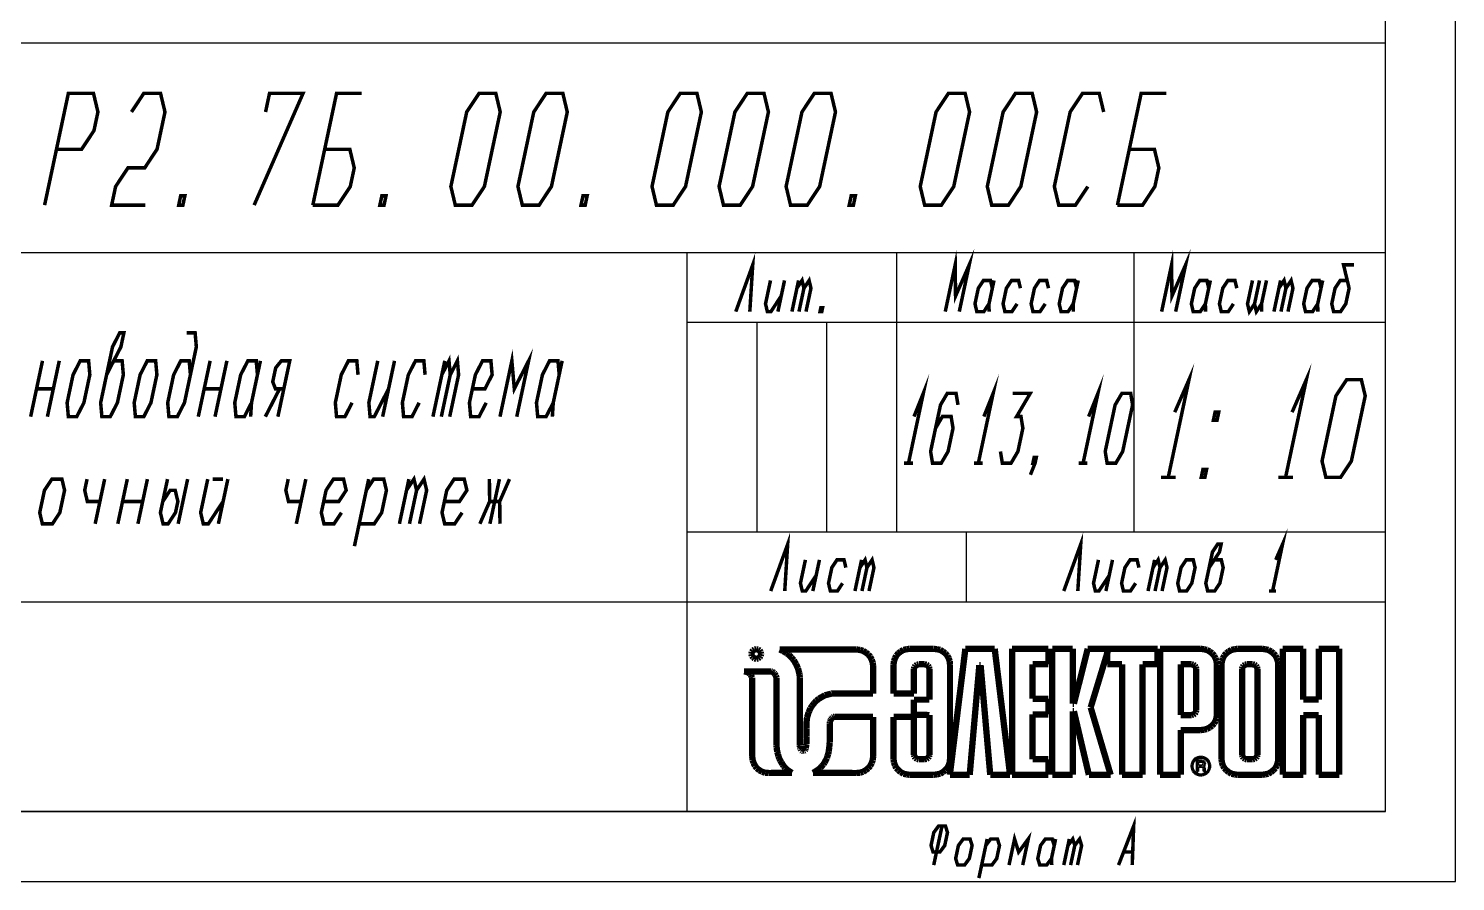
# Model space of a CAD drawing. Header units: millimetres. Extents: x 0 to 1189, y 0 to 841.
# Drawn here: x 1086.9 to 1189, y 0 to 61.1 of the extents above; entities that cross this region are included whole.
import ezdxf

# ---------------------------------------------------------------- set-up
doc = ezdxf.new("R2010")
doc.units = ezdxf.units.MM
doc.header["$LTSCALE"] = 65.395
doc.layers.get('0').update_dxf_attribs({"linetype": 'CONTINUOUS'})

# ---------------------------------------------------------------- blocks, each defined once
blk = doc.blocks.new('ELEKTRON_BL0', base_point=(1159.39, 12.11))
at = {"color": 2, "linetype": 'CONTINUOUS'}
for points, const_width in [([(1138.6, 16.28), (1138.63, 16.41)], 0.452), ([(1138.63, 16.15), (1138.6, 16.28)], 0.452), ([(1138.63, 16.41), (1138.72, 16.53)], 0.452), ([(1138.72, 16.04), (1138.63, 16.15)], 0.452), ([(1138.72, 16.53), (1138.83, 16.6)], 0.452), ([(1138.83, 16.6), (1138.95, 16.62)], 0.452), ([(1138.95, 16.62), (1139.08, 16.6)], 0.452), ([(1139.08, 16.6), (1139.19, 16.53)], 0.452), ([(1139.19, 16.53), (1139.27, 16.41)], 0.452), ([(1139.27, 16.15), (1139.19, 16.04)], 0.452), ([(1139.27, 16.41), (1139.3, 16.28)], 0.452), ([(1139.3, 16.28), (1139.27, 16.15)], 0.452), ([(1146.14, 16.6), (1140.62, 16.6)], 0.452), ([(1140.62, 16.6), (1140.7, 16.57)], 0.452), ([(1140.7, 16.57), (1140.79, 16.53)], 0.452), ([(1140.79, 16.53), (1140.87, 16.48)], 0.452), ([(1140.87, 16.48), (1140.95, 16.44)], 0.452), ([(1140.95, 16.44), (1141.04, 16.39)], 0.452), ([(1141.04, 16.39), (1141.12, 16.33)], 0.452), ([(1141.12, 16.33), (1141.2, 16.28)], 0.452), ([(1141.2, 16.28), (1141.29, 16.21)], 0.452), ([(1141.29, 16.21), (1141.38, 16.12)], 0.452), ([(1141.38, 16.12), (1141.47, 16.03)], 0.452), ([(1146.38, 16.57), (1146.14, 16.6)], 0.452), ([(1146.6, 16.5), (1146.38, 16.57)], 0.452), ([(1146.79, 16.39), (1146.6, 16.5)], 0.452), ([(1146.97, 16.25), (1146.79, 16.39)], 0.452), ([(1147.11, 16.08), (1146.97, 16.25)], 0.452), ([(1148.97, 16.16), (1148.88, 15.97)], 0.452), ([(1149.13, 16.33), (1148.97, 16.16)], 0.452), ([(1149.29, 16.46), (1149.13, 16.33)], 0.452), ([(1149.49, 16.57), (1149.29, 16.46)], 0.452), ([(1149.71, 16.62), (1149.49, 16.57)], 0.452), ([(1149.93, 16.65), (1149.71, 16.62)], 0.452), ([(1151.66, 16.65), (1149.93, 16.65)], 0.452), ([(1151.89, 16.62), (1151.66, 16.65)], 0.452), ([(1152.12, 16.57), (1151.89, 16.62)], 0.452), ([(1152.31, 16.46), (1152.12, 16.57)], 0.452), ([(1152.48, 16.33), (1152.31, 16.46)], 0.452), ([(1152.63, 16.16), (1152.48, 16.33)], 0.452), ([(1152.73, 15.97), (1152.63, 16.16)], 0.452), ([(1153.92, 16.65), (1152.81, 7.63)], 0.452), ([(1156.02, 16.65), (1153.92, 16.65)], 0.452), ([(1157.12, 7.63), (1156.02, 16.65)], 0.452), ([(1159.87, 16.65), (1157.26, 16.65)], 0.452), ([(1157.26, 16.65), (1157.26, 7.63)], 0.452), ([(1159.87, 15.54), (1159.87, 16.65)], 0.452), ([(1161.61, 16.65), (1160.14, 16.65)], 0.452), ([(1160.14, 16.65), (1160.14, 7.63)], 0.452), ([(1161.61, 12.72), (1161.61, 16.65)], 0.452), ([(1162.68, 16.65), (1161.69, 12.72)], 0.452), ([(1164.17, 16.65), (1162.68, 16.65)], 0.452), ([(1162.89, 12.45), (1164.17, 16.65)], 0.452), ([(1167.68, 16.65), (1164.08, 16.65)], 0.452), ([(1164.08, 16.65), (1164.08, 15.54)], 0.452), ([(1167.68, 15.54), (1167.68, 16.65)], 0.452), ([(1170.76, 16.65), (1167.86, 16.65)], 0.452), ([(1167.86, 16.65), (1167.86, 7.63)], 0.452), ([(1170.99, 16.62), (1170.76, 16.65)], 0.452), ([(1171.21, 16.57), (1170.99, 16.62)], 0.452), ([(1171.41, 16.46), (1171.21, 16.57)], 0.452), ([(1171.58, 16.33), (1171.41, 16.46)], 0.452), ([(1171.73, 16.16), (1171.58, 16.33)], 0.452), ([(1171.83, 15.97), (1171.73, 16.16)], 0.452), ([(1172.45, 16.16), (1172.35, 15.97)], 0.452), ([(1172.6, 16.33), (1172.45, 16.16)], 0.452), ([(1172.77, 16.46), (1172.6, 16.33)], 0.452), ([(1172.97, 16.57), (1172.77, 16.46)], 0.452), ([(1173.19, 16.62), (1172.97, 16.57)], 0.452), ([(1173.41, 16.65), (1173.19, 16.62)], 0.452), ([(1175.15, 16.65), (1173.41, 16.65)], 0.452), ([(1175.38, 16.62), (1175.15, 16.65)], 0.452), ([(1175.61, 16.57), (1175.38, 16.62)], 0.452), ([(1175.8, 16.46), (1175.61, 16.57)], 0.452), ([(1175.97, 16.33), (1175.8, 16.46)], 0.452), ([(1176.12, 16.16), (1175.97, 16.33)], 0.452), ([(1176.22, 15.97), (1176.12, 16.16)], 0.452), ([(1178.11, 16.65), (1176.64, 16.65)], 0.452), ([(1176.64, 16.65), (1176.64, 7.63)], 0.452), ([(1178.11, 13.02), (1178.11, 16.65)], 0.452), ([(1180.69, 16.65), (1179.22, 16.65)], 0.452), ([(1179.22, 16.65), (1179.22, 13.02)], 0.452), ([(1180.69, 7.63), (1180.69, 16.65)], 0.452), ([(1138.83, 15.96), (1138.72, 16.04)], 0.452), ([(1138.95, 15.93), (1138.83, 15.96)], 0.452), ([(1139.08, 15.96), (1138.95, 15.93)], 0.452), ([(1139.19, 16.04), (1139.08, 15.96)], 0.452), ([(1141.47, 16.03), (1141.55, 15.93)], 0.452), ([(1141.55, 15.93), (1141.64, 15.83)], 0.452), ([(1141.64, 15.83), (1141.72, 15.69)], 0.452), ([(1141.72, 15.69), (1141.8, 15.55)], 0.452), ([(1141.8, 15.55), (1141.87, 15.4)], 0.452), ([(1141.87, 15.4), (1141.94, 15.25)], 0.452), ([(1141.94, 15.25), (1141.98, 15.09)], 0.452), ([(1147.22, 15.87), (1147.11, 16.08)], 0.452), ([(1147.29, 15.65), (1147.22, 15.87)], 0.452), ([(1147.32, 15.41), (1147.29, 15.65)], 0.452), ([(1147.31, 13.44), (1147.32, 15.41)], 0.452), ([(1148.81, 15.76), (1148.78, 15.54)], 0.452), ([(1148.78, 15.54), (1148.78, 13.44)], 0.452), ([(1148.88, 15.97), (1148.81, 15.76)], 0.452), ([(1150.24, 15.22), (1150.27, 15.34)], 0.452), ([(1150.24, 13.44), (1150.24, 15.22)], 0.452), ([(1150.27, 15.34), (1150.34, 15.44)], 0.452), ([(1150.34, 15.44), (1150.45, 15.51)], 0.452), ([(1150.45, 15.51), (1150.59, 15.54)], 0.452), ([(1150.59, 15.54), (1151, 15.54)], 0.452), ([(1151, 15.54), (1151.14, 15.51)], 0.452), ([(1151.14, 15.51), (1151.25, 15.44)], 0.452), ([(1151.25, 15.44), (1151.32, 15.34)], 0.452), ([(1151.32, 15.34), (1151.35, 15.22)], 0.452), ([(1151.35, 15.22), (1151.35, 13.01)], 0.452), ([(1152.8, 15.76), (1152.73, 15.97)], 0.452), ([(1152.82, 15.54), (1152.8, 15.76)], 0.452), ([(1152.82, 8.74), (1152.82, 15.54)], 0.452), ([(1154.23, 7.63), (1154.92, 15.48)], 0.452), ([(1154.92, 15.48), (1155.01, 15.48)], 0.452), ([(1155.01, 15.48), (1155.7, 7.63)], 0.452), ([(1158.73, 13.07), (1158.73, 15.54)], 0.452), ([(1158.73, 15.54), (1159.87, 15.54)], 0.452), ([(1164.08, 15.54), (1165.14, 15.54)], 0.452), ([(1165.14, 15.54), (1165.14, 7.63)], 0.452), ([(1166.61, 7.63), (1166.61, 15.54)], 0.452), ([(1166.61, 15.54), (1167.68, 15.54)], 0.452), ([(1169.34, 15.54), (1170.12, 15.54)], 0.452), ([(1169.34, 11.91), (1169.34, 15.54)], 0.452), ([(1170.12, 15.54), (1170.24, 15.51)], 0.452), ([(1170.24, 15.51), (1170.35, 15.44)], 0.452), ([(1170.35, 15.44), (1170.42, 15.34)], 0.452), ([(1170.42, 15.34), (1170.45, 15.22)], 0.452), ([(1170.45, 15.22), (1170.45, 12.25)], 0.452), ([(1171.9, 15.76), (1171.83, 15.97)], 0.452), ([(1171.92, 15.54), (1171.9, 15.76)], 0.452), ([(1171.92, 11.91), (1171.92, 15.54)], 0.452), ([(1172.28, 15.76), (1172.26, 15.54)], 0.452), ([(1172.26, 15.54), (1172.26, 8.74)], 0.452), ([(1172.35, 15.97), (1172.28, 15.76)], 0.452), ([(1173.73, 15.22), (1173.76, 15.34)], 0.452), ([(1173.73, 9.06), (1173.73, 15.22)], 0.452), ([(1173.76, 15.34), (1173.83, 15.44)], 0.452), ([(1173.83, 15.44), (1173.94, 15.51)], 0.452), ([(1173.94, 15.51), (1174.06, 15.54)], 0.452), ([(1174.06, 15.54), (1174.49, 15.54)], 0.452), ([(1174.49, 15.54), (1174.62, 15.51)], 0.452), ([(1174.62, 15.51), (1174.73, 15.44)], 0.452), ([(1174.73, 15.44), (1174.8, 15.34)], 0.452), ([(1174.8, 15.34), (1174.83, 15.22)], 0.452), ([(1174.83, 15.22), (1174.83, 9.06)], 0.452), ([(1176.29, 15.76), (1176.22, 15.97)], 0.452), ([(1176.32, 15.54), (1176.29, 15.76)], 0.452), ([(1176.32, 8.74), (1176.32, 15.54)], 0.452), ([(1140.02, 15.03), (1138.08, 15.03)], 0.452), ([(1138.08, 15.03), (1138.2, 15.01)], 0.452), ([(1138.2, 15.01), (1138.31, 14.98)], 0.452), ([(1138.31, 14.98), (1138.4, 14.94)], 0.452), ([(1138.4, 14.94), (1138.47, 14.89)], 0.452), ([(1138.47, 14.89), (1138.52, 14.82)], 0.452), ([(1138.52, 14.82), (1138.58, 14.75)], 0.452), ([(1138.58, 14.75), (1138.62, 14.66)], 0.452), ([(1138.62, 14.66), (1138.66, 14.58)], 0.452), ([(1138.66, 14.58), (1138.66, 8.94)], 0.452), ([(1140.09, 15.01), (1140.02, 15.03)], 0.452), ([(1140.16, 14.97), (1140.09, 15.01)], 0.452), ([(1140.22, 14.93), (1140.16, 14.97)], 0.452), ([(1140.27, 14.87), (1140.22, 14.93)], 0.452), ([(1140.31, 14.8), (1140.27, 14.87)], 0.452), ([(1140.36, 14.72), (1140.31, 14.8)], 0.452), ([(1140.38, 14.65), (1140.36, 14.72)], 0.452), ([(1140.4, 14.58), (1140.38, 14.65)], 0.452), ([(1140.4, 9.92), (1140.4, 14.58)], 0.452), ([(1141.98, 15.09), (1142.02, 14.94)], 0.452), ([(1142.02, 14.94), (1142.05, 14.79)], 0.452), ([(1142.05, 14.79), (1142.07, 14.62)], 0.452), ([(1142.07, 14.62), (1142.07, 9.9)], 0.452), ([(1143.25, 12.93), (1143.44, 13.08)], 0.452), ([(1143.44, 13.08), (1143.64, 13.2)], 0.452), ([(1143.64, 13.2), (1143.86, 13.32)], 0.452), ([(1143.86, 13.32), (1144.08, 13.38)], 0.452), ([(1144.08, 13.38), (1144.32, 13.44)], 0.452), ([(1144.32, 13.44), (1144.57, 13.45)], 0.452), ([(1144.57, 13.45), (1147.31, 13.44)], 0.452), ([(1148.78, 13.44), (1150.24, 13.44)], 0.452), ([(1159.87, 13.07), (1158.73, 13.07)], 0.452), ([(1159.87, 11.95), (1159.87, 13.07)], 0.452), ([(1142.64, 11.91), (1142.69, 12.08)], 0.452), ([(1142.69, 12.08), (1142.76, 12.23)], 0.452), ([(1142.76, 12.23), (1142.83, 12.4)], 0.452), ([(1142.83, 12.4), (1142.93, 12.55)], 0.452), ([(1142.93, 12.55), (1143.08, 12.75)], 0.452), ([(1143.08, 12.75), (1143.25, 12.93)], 0.452), ([(1151.35, 13.01), (1150.24, 13.01)], 0.452), ([(1150.24, 13.01), (1150.24, 11.93)], 0.452), ([(1161.69, 12.72), (1161.61, 12.72)], 0.452), ([(1161.61, 7.63), (1161.61, 12.18)], 0.452), ([(1161.61, 12.18), (1161.69, 12.18)], 0.452), ([(1161.69, 12.18), (1162.76, 7.63)], 0.452), ([(1164.32, 7.63), (1162.89, 12.45)], 0.452), ([(1170.42, 12.12), (1170.35, 12.01)], 0.452), ([(1170.45, 12.25), (1170.42, 12.12)], 0.452), ([(1179.22, 13.02), (1178.11, 13.02)], 0.452), ([(1142.54, 11.22), (1142.55, 11.4)], 0.452), ([(1142.54, 11.08), (1142.54, 11.22)], 0.452), ([(1142.55, 10.94), (1142.54, 11.08)], 0.452), ([(1142.55, 11.4), (1142.57, 11.58)], 0.452), ([(1142.57, 11.58), (1142.59, 11.74)], 0.452), ([(1142.59, 11.74), (1142.64, 11.91)], 0.452), ([(1144.21, 11.27), (1144.22, 11.36)], 0.452), ([(1144.21, 11.12), (1144.21, 11.27)], 0.452), ([(1144.21, 10.97), (1144.21, 11.12)], 0.452), ([(1144.22, 11.36), (1144.23, 11.44)], 0.452), ([(1144.23, 11.44), (1144.26, 11.52)], 0.452), ([(1144.26, 11.52), (1144.3, 11.61)], 0.452), ([(1144.3, 11.61), (1144.35, 11.68)], 0.452), ([(1144.35, 11.68), (1144.4, 11.73)], 0.452), ([(1144.4, 11.73), (1144.48, 11.77)], 0.452), ([(1144.48, 11.77), (1144.57, 11.79)], 0.452), ([(1144.57, 11.79), (1147.31, 11.77)], 0.452), ([(1147.31, 11.77), (1147.32, 8.94)], 0.452), ([(1150.24, 11.77), (1148.78, 11.77)], 0.452), ([(1148.78, 11.77), (1148.78, 8.74)], 0.452), ([(1150.24, 11.93), (1151.35, 11.91)], 0.452), ([(1150.24, 9.06), (1150.24, 11.77)], 0.452), ([(1151.35, 11.91), (1151.35, 9.06)], 0.452), ([(1158.73, 8.74), (1158.73, 11.95)], 0.452), ([(1158.73, 11.95), (1159.87, 11.95)], 0.452), ([(1170.12, 11.91), (1169.34, 11.91)], 0.452), ([(1170.24, 11.94), (1170.12, 11.91)], 0.452), ([(1170.35, 12.01), (1170.24, 11.94)], 0.452), ([(1171.21, 10.91), (1171.41, 11.02)], 0.452), ([(1171.41, 11.02), (1171.58, 11.15)], 0.452), ([(1171.58, 11.15), (1171.73, 11.31)], 0.452), ([(1171.73, 11.31), (1171.83, 11.49)], 0.452), ([(1171.83, 11.49), (1171.9, 11.7)], 0.452), ([(1171.9, 11.7), (1171.92, 11.91)], 0.452), ([(1178.11, 7.63), (1178.11, 11.91)], 0.452), ([(1178.11, 11.91), (1179.22, 11.91)], 0.452), ([(1179.22, 11.91), (1179.22, 7.63)], 0.452), ([(1142.54, 10.24), (1142.55, 10.38)], 0.452), ([(1142.54, 10.1), (1142.54, 10.24)], 0.452), ([(1142.54, 10.02), (1142.54, 10.1)], 0.452), ([(1142.54, 9.92), (1142.54, 10.02)], 0.452), ([(1142.55, 10.8), (1142.55, 10.94)], 0.452), ([(1142.55, 10.66), (1142.55, 10.8)], 0.452), ([(1142.55, 10.52), (1142.55, 10.66)], 0.452), ([(1142.55, 10.38), (1142.55, 10.52)], 0.452), ([(1144.21, 10.83), (1144.21, 10.97)], 0.452), ([(1144.21, 10.67), (1144.21, 10.83)], 0.452), ([(1144.21, 10.52), (1144.21, 10.67)], 0.452), ([(1144.21, 10.38), (1144.21, 10.52)], 0.452), ([(1144.21, 10.23), (1144.21, 10.38)], 0.452), ([(1144.21, 10.08), (1144.21, 10.23)], 0.452), ([(1144.21, 9.97), (1144.21, 10.08)], 0.452), ([(1169.34, 7.63), (1169.34, 10.83)], 0.452), ([(1169.34, 10.83), (1170.76, 10.83)], 0.452), ([(1170.76, 10.83), (1170.99, 10.86)], 0.452), ([(1170.99, 10.86), (1171.21, 10.91)], 0.452), ([(1140.4, 9.76), (1140.4, 9.92)], 0.452), ([(1140.41, 9.6), (1140.4, 9.76)], 0.452), ([(1140.43, 9.44), (1140.41, 9.6)], 0.452), ([(1140.45, 9.28), (1140.43, 9.44)], 0.452), ([(1140.5, 9.13), (1140.45, 9.28)], 0.452), ([(1140.54, 8.96), (1140.5, 9.13)], 0.452), ([(1142.07, 9.9), (1142.07, 9.84)], 0.452), ([(1142.07, 9.84), (1142.07, 9.77)], 0.452), ([(1142.07, 9.77), (1142.08, 9.7)], 0.452), ([(1142.08, 9.7), (1142.08, 9.63)], 0.452), ([(1142.08, 9.63), (1142.09, 9.56)], 0.452), ([(1142.09, 9.56), (1142.11, 9.49)], 0.452), ([(1142.11, 9.49), (1142.14, 9.44)], 0.452), ([(1142.14, 9.44), (1142.16, 9.38)], 0.452), ([(1142.16, 9.38), (1142.21, 9.35)], 0.452), ([(1142.21, 9.35), (1142.29, 9.34)], 0.452), ([(1142.29, 9.34), (1142.37, 9.35)], 0.452), ([(1142.37, 9.35), (1142.43, 9.38)], 0.452), ([(1142.43, 9.38), (1142.47, 9.45)], 0.452), ([(1142.47, 9.45), (1142.5, 9.53)], 0.452), ([(1142.5, 9.53), (1142.51, 9.63)], 0.452), ([(1142.51, 9.63), (1142.52, 9.73)], 0.452), ([(1142.52, 9.73), (1142.54, 9.83)], 0.452), ([(1142.54, 9.83), (1142.54, 9.92)], 0.452), ([(1144.01, 8.83), (1144.05, 8.98)], 0.452), ([(1144.05, 8.98), (1144.1, 9.13)], 0.452), ([(1144.1, 9.13), (1144.14, 9.3)], 0.452), ([(1144.14, 9.3), (1144.16, 9.47)], 0.452), ([(1144.16, 9.47), (1144.18, 9.63)], 0.452), ([(1144.18, 9.63), (1144.19, 9.8)], 0.452), ([(1144.19, 9.8), (1144.21, 9.97)], 0.452), ([(1150.27, 8.94), (1150.24, 9.06)], 0.452), ([(1151.35, 9.06), (1151.32, 8.94)], 0.452), ([(1173.76, 8.94), (1173.73, 9.06)], 0.452), ([(1174.83, 9.06), (1174.8, 8.94)], 0.452), ([(1138.66, 8.94), (1138.69, 8.7)], 0.452), ([(1138.69, 8.7), (1138.76, 8.48)], 0.452), ([(1138.76, 8.48), (1138.86, 8.27)], 0.452), ([(1138.86, 8.27), (1138.99, 8.1)], 0.452), ([(1138.99, 8.1), (1139.17, 7.96)], 0.452), ([(1139.17, 7.96), (1139.37, 7.85)], 0.452), ([(1140.59, 8.81), (1140.54, 8.96)], 0.452), ([(1140.66, 8.66), (1140.59, 8.81)], 0.452), ([(1140.75, 8.52), (1140.66, 8.66)], 0.452), ([(1140.83, 8.38), (1140.75, 8.52)], 0.452), ([(1140.91, 8.26), (1140.83, 8.38)], 0.452), ([(1141.01, 8.14), (1140.91, 8.26)], 0.452), ([(1141.12, 8.03), (1141.01, 8.14)], 0.452), ([(1141.23, 7.94), (1141.12, 8.03)], 0.452), ([(1143.3, 7.94), (1143.43, 8.03)], 0.452), ([(1143.43, 8.03), (1143.54, 8.13)], 0.452), ([(1143.54, 8.13), (1143.65, 8.26)], 0.452), ([(1143.65, 8.26), (1143.76, 8.38)], 0.452), ([(1143.76, 8.38), (1143.85, 8.52)], 0.452), ([(1143.85, 8.52), (1143.94, 8.69)], 0.452), ([(1143.94, 8.69), (1144.01, 8.83)], 0.452), ([(1146.79, 7.96), (1146.6, 7.85)], 0.452), ([(1146.97, 8.1), (1146.79, 7.96)], 0.452), ([(1147.11, 8.27), (1146.97, 8.1)], 0.452), ([(1147.22, 8.48), (1147.11, 8.27)], 0.452), ([(1147.29, 8.7), (1147.22, 8.48)], 0.452), ([(1147.32, 8.94), (1147.29, 8.7)], 0.452), ([(1148.78, 8.74), (1148.81, 8.52)], 0.452), ([(1148.81, 8.52), (1148.88, 8.31)], 0.452), ([(1148.88, 8.31), (1148.97, 8.12)], 0.452), ([(1148.97, 8.12), (1149.13, 7.96)], 0.452), ([(1149.13, 7.96), (1149.29, 7.82)], 0.452), ([(1150.34, 8.84), (1150.27, 8.94)], 0.452), ([(1150.45, 8.77), (1150.34, 8.84)], 0.452), ([(1150.59, 8.74), (1150.45, 8.77)], 0.452), ([(1151, 8.74), (1150.59, 8.74)], 0.452), ([(1151.14, 8.77), (1151, 8.74)], 0.452), ([(1151.25, 8.84), (1151.14, 8.77)], 0.452), ([(1151.32, 8.94), (1151.25, 8.84)], 0.452), ([(1152.31, 7.82), (1152.48, 7.96)], 0.452), ([(1152.48, 7.96), (1152.63, 8.12)], 0.452), ([(1152.63, 8.12), (1152.73, 8.31)], 0.452), ([(1152.73, 8.31), (1152.8, 8.52)], 0.452), ([(1152.8, 8.52), (1152.82, 8.74)], 0.452), ([(1159.87, 8.74), (1158.73, 8.74)], 0.452), ([(1159.87, 7.63), (1159.87, 8.74)], 0.452), ([(1170.12, 8.39), (1170.1, 8.26)], 0.151), ([(1170.1, 8.26), (1170.12, 8.12)], 0.151), ([(1170.16, 8.52), (1170.12, 8.39)], 0.151), ([(1170.12, 8.12), (1170.16, 7.99)], 0.151), ([(1170.21, 8.63), (1170.16, 8.52)], 0.151), ([(1170.19, 8.26), (1170.2, 8.37)], 0.151), ([(1170.2, 8.13), (1170.19, 8.26)], 0.151), ([(1170.2, 8.37), (1170.23, 8.48)], 0.151), ([(1170.23, 8.02), (1170.2, 8.13)], 0.151), ([(1170.3, 8.74), (1170.21, 8.63)], 0.151), ([(1170.23, 8.48), (1170.28, 8.59)], 0.151), ([(1170.28, 8.59), (1170.35, 8.67)], 0.151), ([(1170.39, 8.83), (1170.3, 8.74)], 0.151), ([(1170.35, 8.67), (1170.45, 8.74)], 0.151), ([(1170.52, 8.88), (1170.39, 8.83)], 0.151), ([(1170.45, 8.74), (1170.55, 8.81)], 0.151), ([(1170.49, 7.85), (1170.49, 8.66)], 0.151), ([(1170.49, 8.66), (1170.87, 8.66)], 0.151), ([(1170.63, 8.92), (1170.52, 8.88)], 0.151), ([(1170.55, 8.81), (1170.66, 8.84)], 0.151), ([(1170.59, 8.56), (1170.59, 8.3)], 0.151), ([(1170.84, 8.56), (1170.59, 8.56)], 0.151), ([(1170.59, 8.3), (1170.84, 8.3)], 0.151), ([(1170.84, 8.2), (1170.59, 8.2)], 0.151), ([(1170.59, 8.2), (1170.59, 7.85)], 0.151), ([(1170.77, 8.94), (1170.63, 8.92)], 0.151), ([(1170.66, 8.84), (1170.77, 8.85)], 0.151), ([(1170.91, 8.92), (1170.77, 8.94)], 0.151), ([(1170.77, 8.85), (1170.89, 8.84)], 0.151), ([(1170.88, 8.55), (1170.84, 8.56)], 0.151), ([(1170.84, 8.3), (1170.89, 8.31)], 0.151), ([(1170.89, 8.19), (1170.84, 8.2)], 0.151), ([(1170.87, 8.66), (1170.95, 8.65)], 0.151), ([(1170.92, 8.52), (1170.88, 8.55)], 0.151), ([(1170.89, 8.84), (1171.01, 8.81)], 0.151), ([(1170.89, 8.31), (1170.92, 8.34)], 0.151), ([(1170.94, 8.16), (1170.89, 8.19)], 0.151), ([(1171.03, 8.88), (1170.91, 8.92)], 0.151), ([(1170.95, 8.49), (1170.92, 8.52)], 0.151), ([(1170.92, 8.34), (1170.95, 8.38)], 0.151), ([(1170.95, 8.12), (1170.94, 8.16)], 0.151), ([(1170.95, 8.65), (1171.02, 8.59)], 0.151), ([(1170.96, 8.44), (1170.95, 8.49)], 0.151), ([(1170.95, 8.38), (1170.96, 8.44)], 0.151), ([(1170.96, 8.08), (1170.95, 8.12)], 0.151), ([(1171.02, 8.27), (1170.96, 8.24)], 0.151), ([(1170.96, 8.24), (1171.02, 8.21)], 0.151), ([(1171.01, 8.81), (1171.1, 8.74)], 0.151), ([(1171.02, 8.59), (1171.08, 8.52)], 0.151), ([(1171.05, 8.31), (1171.02, 8.27)], 0.151), ([(1171.02, 8.21), (1171.05, 8.17)], 0.151), ([(1171.14, 8.83), (1171.03, 8.88)], 0.151), ([(1171.08, 8.38), (1171.05, 8.31)], 0.151), ([(1171.05, 8.17), (1171.08, 8.13)], 0.151), ([(1171.08, 8.52), (1171.09, 8.45)], 0.151), ([(1171.09, 8.45), (1171.08, 8.38)], 0.151), ([(1171.08, 8.13), (1171.08, 8.08)], 0.151), ([(1171.1, 8.74), (1171.2, 8.67)], 0.151), ([(1171.26, 8.74), (1171.14, 8.83)], 0.151), ([(1171.2, 8.67), (1171.27, 8.59)], 0.151), ([(1171.34, 8.63), (1171.26, 8.74)], 0.151), ([(1171.27, 8.59), (1171.33, 8.48)], 0.151), ([(1171.33, 8.48), (1171.35, 8.37)], 0.151), ([(1171.35, 8.13), (1171.33, 8.02)], 0.151), ([(1171.39, 8.52), (1171.34, 8.63)], 0.151), ([(1171.35, 8.37), (1171.37, 8.26)], 0.151), ([(1171.37, 8.26), (1171.35, 8.13)], 0.151), ([(1171.44, 8.39), (1171.39, 8.52)], 0.151), ([(1171.39, 7.99), (1171.44, 8.12)], 0.151), ([(1171.45, 8.26), (1171.44, 8.39)], 0.151), ([(1171.44, 8.12), (1171.45, 8.26)], 0.151), ([(1172.26, 8.74), (1172.28, 8.52)], 0.452), ([(1172.28, 8.52), (1172.35, 8.31)], 0.452), ([(1172.35, 8.31), (1172.45, 8.12)], 0.452), ([(1172.45, 8.12), (1172.6, 7.96)], 0.452), ([(1172.6, 7.96), (1172.77, 7.82)], 0.452), ([(1173.83, 8.84), (1173.76, 8.94)], 0.452), ([(1173.94, 8.77), (1173.83, 8.84)], 0.452), ([(1174.06, 8.74), (1173.94, 8.77)], 0.452), ([(1174.49, 8.74), (1174.06, 8.74)], 0.452), ([(1174.62, 8.77), (1174.49, 8.74)], 0.452), ([(1174.73, 8.84), (1174.62, 8.77)], 0.452), ([(1174.8, 8.94), (1174.73, 8.84)], 0.452), ([(1175.8, 7.82), (1175.97, 7.96)], 0.452), ([(1175.97, 7.96), (1176.12, 8.12)], 0.452), ([(1176.12, 8.12), (1176.22, 8.31)], 0.452), ([(1176.22, 8.31), (1176.29, 8.52)], 0.452), ([(1176.29, 8.52), (1176.32, 8.74)], 0.452), ([(1139.37, 7.85), (1139.59, 7.78)], 0.452), ([(1139.59, 7.78), (1139.83, 7.76)], 0.452), ([(1139.83, 7.76), (1141.51, 7.77)], 0.452), ([(1141.37, 7.85), (1141.23, 7.94)], 0.452), ([(1141.51, 7.77), (1141.37, 7.85)], 0.452), ([(1143.01, 7.77), (1143.16, 7.85)], 0.452), ([(1146.14, 7.76), (1143.01, 7.77)], 0.452), ([(1143.16, 7.85), (1143.3, 7.94)], 0.452), ([(1146.38, 7.78), (1146.14, 7.76)], 0.452), ([(1146.6, 7.85), (1146.38, 7.78)], 0.452), ([(1149.29, 7.82), (1149.49, 7.71)], 0.452), ([(1149.49, 7.71), (1149.71, 7.66)], 0.452), ([(1149.71, 7.66), (1149.93, 7.63)], 0.452), ([(1149.93, 7.63), (1151.66, 7.63)], 0.452), ([(1151.66, 7.63), (1151.89, 7.66)], 0.452), ([(1151.89, 7.66), (1152.12, 7.71)], 0.452), ([(1152.12, 7.71), (1152.31, 7.82)], 0.452), ([(1152.81, 7.63), (1154.23, 7.63)], 0.452), ([(1155.7, 7.63), (1157.12, 7.63)], 0.452), ([(1157.26, 7.63), (1159.87, 7.63)], 0.452), ([(1160.14, 7.63), (1161.61, 7.63)], 0.452), ([(1162.76, 7.63), (1164.32, 7.63)], 0.452), ([(1165.14, 7.63), (1166.61, 7.63)], 0.452), ([(1167.86, 7.63), (1169.34, 7.63)], 0.452), ([(1170.16, 7.99), (1170.21, 7.87)], 0.151), ([(1170.21, 7.87), (1170.3, 7.77)], 0.151), ([(1170.28, 7.92), (1170.23, 8.02)], 0.151), ([(1170.35, 7.84), (1170.28, 7.92)], 0.151), ([(1170.3, 7.77), (1170.39, 7.69)], 0.151), ([(1170.45, 7.76), (1170.35, 7.84)], 0.151), ([(1170.39, 7.69), (1170.52, 7.63)], 0.151), ([(1170.55, 7.7), (1170.45, 7.76)], 0.151), ([(1170.59, 7.85), (1170.49, 7.85)], 0.151), ([(1170.52, 7.63), (1170.63, 7.59)], 0.151), ([(1170.66, 7.67), (1170.55, 7.7)], 0.151), ([(1170.63, 7.59), (1170.77, 7.57)], 0.151), ([(1170.77, 7.66), (1170.66, 7.67)], 0.151), ([(1170.89, 7.67), (1170.77, 7.66)], 0.151), ([(1170.77, 7.57), (1170.91, 7.59)], 0.151), ([(1171.01, 7.7), (1170.89, 7.67)], 0.151), ([(1170.91, 7.59), (1171.03, 7.63)], 0.151), ([(1170.96, 7.95), (1170.96, 8.08)], 0.151), ([(1170.96, 7.92), (1170.96, 7.95)], 0.151), ([(1170.96, 7.89), (1170.96, 7.92)], 0.151), ([(1170.96, 7.87), (1170.96, 7.89)], 0.151), ([(1170.98, 7.85), (1170.96, 7.87)], 0.151), ([(1171.1, 7.85), (1170.98, 7.85)], 0.151), ([(1171.1, 7.76), (1171.01, 7.7)], 0.151), ([(1171.03, 7.63), (1171.14, 7.69)], 0.151), ([(1171.08, 8.08), (1171.08, 7.95)], 0.151), ([(1171.08, 7.95), (1171.08, 7.91)], 0.151), ([(1171.08, 7.91), (1171.09, 7.88)], 0.151), ([(1171.09, 7.88), (1171.09, 7.87)], 0.151), ([(1171.09, 7.87), (1171.1, 7.85)], 0.151), ([(1171.2, 7.84), (1171.1, 7.76)], 0.151), ([(1171.14, 7.69), (1171.26, 7.77)], 0.151), ([(1171.27, 7.92), (1171.2, 7.84)], 0.151), ([(1171.26, 7.77), (1171.34, 7.87)], 0.151), ([(1171.33, 8.02), (1171.27, 7.92)], 0.151), ([(1171.34, 7.87), (1171.39, 7.99)], 0.151), ([(1172.77, 7.82), (1172.97, 7.71)], 0.452), ([(1172.97, 7.71), (1173.19, 7.66)], 0.452), ([(1173.19, 7.66), (1173.41, 7.63)], 0.452), ([(1173.41, 7.63), (1175.15, 7.63)], 0.452), ([(1175.15, 7.63), (1175.38, 7.66)], 0.452), ([(1175.38, 7.66), (1175.61, 7.71)], 0.452), ([(1175.61, 7.71), (1175.8, 7.82)], 0.452), ([(1176.64, 7.63), (1178.11, 7.63)], 0.452), ([(1179.22, 7.63), (1180.69, 7.63)], 0.452)]:
    blk.add_lwpolyline(points, dxfattribs=dict(at, const_width=const_width))

msp = doc.modelspace()

# ---------------------------------------------------------------- linework, layer by layer
at = {"color": 7, "linetype": 'CONTINUOUS'}
for p, q in [((1189, 0), (1189, 841)), ((1184, 5), (1184, 836)), ((1184, 60), (999, 60)), ((1184, 5), (1184, 60)), ((1184, 45), (999, 45)), ((1134, 5), (1134, 45)), ((1149, 25), (1149, 45)), ((1166, 25), (1166, 45)), ((1184, 40), (1134, 40)), ((1139, 25), (1139, 40)), ((1144, 25), (1144, 40)), ((1184, 25), (1134, 25)), ((1154, 20), (1154, 25)), ((1184, 20), (999, 20)), ((20, 5), (1184, 5)), ((1184, 5), (999, 5)), ((0, 0), (1189, 0))]:
    msp.add_line(p, q, dxfattribs=at)
at = {"color": 2, "linetype": 'CONTINUOUS', "const_width": 0.25}
for points in [[(1088.0000234, 48.410636), (1089.7004299, 56.4106415), (1091.500476, 56.4106415), (1091.8170298, 55.0773072), (1091.5336409, 53.743973), (1090.6502365, 52.4106387), (1088.8501904, 52.4106387)], [(1094.2170188, 55.0773072), (1095.1004232, 56.4106415), (1096.3004539, 56.4106415), (1096.6170078, 55.0773072), (1096.0502298, 52.4106387), (1095.1668254, 51.0773045), (1093.9667947, 51.0773045), (1093.0833903, 49.7439702), (1092.8000013, 48.410636), (1095.1999903, 48.410636)], [(1102.9999725, 48.410636), (1106.5004251, 56.4106415), (1104.1004362, 56.4106415), (1103.8170472, 55.0773072)], [(1107.2000076, 48.410636), (1108.9004866, 56.4106415), (1110.7004602, 56.4106415)], [(1117.3999788, 48.410636), (1117.083425, 49.7439702), (1118.2170535, 55.0773072), (1119.1004578, 56.4106415), (1120.3004886, 56.4106415), (1120.6170424, 55.0773072), (1119.4834139, 49.7439702), (1118.6000096, 48.410636), (1117.3999788, 48.410636)], [(1122.2000293, 48.410636), (1121.8834029, 49.7439702), (1123.0170314, 55.0773072), (1123.9004357, 56.4106415), (1125.1004665, 56.4106415), (1125.4170203, 55.0773072), (1124.2833918, 49.7439702), (1123.3999875, 48.410636), (1122.2000293, 48.410636)], [(1131.7999851, 48.410636), (1131.4834313, 49.7439702), (1132.6170598, 55.0773072), (1133.5004641, 56.4106415), (1134.7004223, 56.4106415), (1135.0170487, 55.0773072), (1133.8834202, 49.7439702), (1133.0000159, 48.410636), (1131.7999851, 48.410636)], [(1136.6000356, 48.410636), (1136.2834092, 49.7439702), (1137.4170377, 55.0773072), (1138.300442, 56.4106415), (1139.5004728, 56.4106415), (1139.8170266, 55.0773072), (1138.6833981, 49.7439702), (1137.7999938, 48.410636), (1136.6000356, 48.410636)], [(1141.4000135, 48.410636), (1141.0833871, 49.7439702), (1142.2170156, 55.0773072), (1143.1004199, 56.4106415), (1144.3004507, 56.4106415), (1144.6170771, 55.0773072), (1143.483376, 49.7439702), (1142.5999717, 48.410636), (1141.4000135, 48.410636)], [(1150.9999693, 48.410636), (1150.6834155, 49.7439702), (1151.8170439, 55.0773072), (1152.7004483, 56.4106415), (1153.9004791, 56.4106415), (1154.2170329, 55.0773072), (1153.0834044, 49.7439702), (1152.2000001, 48.410636), (1150.9999693, 48.410636)], [(1155.8000198, 48.410636), (1155.4833934, 49.7439702), (1156.6170219, 55.0773072), (1157.5004262, 56.4106415), (1158.700457, 56.4106415), (1159.0170108, 55.0773072), (1157.8833823, 49.7439702), (1156.999978, 48.410636), (1155.8000198, 48.410636)], [(1163.8170613, 55.0773072), (1163.5004349, 56.4106415), (1162.3004767, 56.4106415), (1161.4170723, 55.0773072), (1160.2834438, 49.7439702), (1160.5999977, 48.410636), (1161.8000284, 48.410636), (1162.6834328, 49.7439702)], [(1164.8000328, 48.410636), (1166.5004392, 56.4106415), (1168.3004854, 56.4106415)], [(1107.2000076, 48.410636), (1108.9999812, 48.410636), (1109.8833856, 49.7439702), (1110.1668471, 51.0773045), (1109.8502207, 52.4106387), (1108.0502471, 52.4106387)], [(1164.8000328, 48.410636), (1166.6000063, 48.410636), (1167.4834107, 49.7439702), (1167.7667997, 51.0773045), (1167.4502458, 52.4106387), (1165.6501997, 52.4106387)], [(1097.8999869, 48.410636), (1097.5999792, 48.410636), (1097.74171, 49.0773076), (1098.0417177, 49.0773076), (1097.8999869, 48.410636)], [(1112.2999932, 48.410636), (1111.9999855, 48.410636), (1112.1417163, 49.0773076), (1112.441724, 49.0773076), (1112.2999932, 48.410636)], [(1126.6999995, 48.410636), (1126.3999918, 48.410636), (1126.5417226, 49.0773076), (1126.8417303, 49.0773076), (1126.6999995, 48.410636)], [(1145.8999837, 48.410636), (1145.599976, 48.410636), (1145.7417068, 49.0773076), (1146.0417145, 49.0773076), (1145.8999837, 48.410636)], [(1137.4800291, 40.7875814), (1138.694574, 44.1375765), (1138.4849896, 40.7875814)], [(1152.4749708, 40.7875814), (1153.1870355, 44.1375765), (1153.2148301, 41.9042464), (1154.1920685, 44.1375765), (1153.4800038, 40.7875814)], [(1167.9649905, 40.7875814), (1168.6770552, 44.1375765), (1168.7048499, 41.9042464), (1169.6820883, 44.1375765), (1168.9700236, 40.7875814)], [(1181.2534299, 43.0209115), (1180.7509496, 43.0209115), (1180.3810563, 42.4625789), (1180.1436772, 41.3459139), (1180.276264, 40.7875814), (1180.7787443, 40.7875814), (1181.1487102, 41.3459139), (1181.3860167, 42.4625789), (1180.9883287, 44.1375765), (1181.7420491, 44.1375765)], [(1139.9647082, 43.0209115), (1139.6086758, 41.3459139), (1139.7412627, 40.7875814), (1139.9925028, 40.7875814), (1140.7323621, 41.9042464)], [(1140.9697412, 43.0209115), (1140.494983, 40.7875814)], [(1141.5000161, 40.7875814), (1141.9747017, 43.0209115)], [(1141.8560484, 42.4625789), (1142.2259418, 43.0209115), (1142.3585286, 42.4625789), (1142.0024963, 40.7875814)], [(1142.3585286, 42.4625789), (1142.7284946, 43.0209115), (1142.8610089, 42.4625789), (1142.5049765, 40.7875814)], [(1155.8460297, 42.4625789), (1155.7134428, 43.0209115), (1155.2109626, 43.0209115), (1154.8409966, 42.4625789), (1154.6036901, 41.3459139), (1154.736277, 40.7875814), (1155.2387572, 40.7875814), (1155.6086506, 41.3459139)], [(1155.9646829, 43.0209115), (1155.6086506, 41.3459139), (1155.6156174, 40.7875814)], [(1157.8560231, 42.4625789), (1157.7234363, 43.0209115), (1157.2209561, 43.0209115), (1156.8510627, 42.4625789), (1156.6136836, 41.3459139), (1156.7462704, 40.7875814), (1157.2487507, 40.7875814), (1157.618644, 41.3459139)], [(1159.8660166, 42.4625789), (1159.7334297, 43.0209115), (1159.2309495, 43.0209115), (1158.8610562, 42.4625789), (1158.6236771, 41.3459139), (1158.7562639, 40.7875814), (1159.2587441, 40.7875814), (1159.6287101, 41.3459139)], [(1161.8760101, 42.4625789), (1161.7434958, 43.0209115), (1161.240943, 43.0209115), (1160.8710496, 42.4625789), (1160.6336705, 41.3459139), (1160.7662574, 40.7875814), (1161.2687376, 40.7875814), (1161.6387036, 41.3459139)], [(1161.9947359, 43.0209115), (1161.6387036, 41.3459139), (1161.6455978, 40.7875814)], [(1171.3360494, 42.4625789), (1171.2034625, 43.0209115), (1170.7009823, 43.0209115), (1170.3310164, 42.4625789), (1170.0937098, 41.3459139), (1170.2262241, 40.7875814), (1170.7287769, 40.7875814), (1171.0986703, 41.3459139)], [(1171.4547026, 43.0209115), (1171.0986703, 41.3459139), (1171.1056371, 40.7875814)], [(1173.3460428, 42.4625789), (1173.213456, 43.0209115), (1172.7109758, 43.0209115), (1172.3410098, 42.4625789), (1172.1037033, 41.3459139), (1172.2362176, 40.7875814), (1172.7387704, 40.7875814), (1173.1086638, 41.3459139)], [(1174.4697291, 43.0209115), (1174.1136968, 41.3459139), (1174.2462836, 40.7875814), (1174.616177, 41.3459139), (1174.7487639, 40.7875814), (1175.1186572, 41.3459139), (1175.4746896, 43.0209115)], [(1174.9722094, 43.0209115), (1174.616177, 41.3459139)], [(1176.0049644, 40.7875814), (1176.4797226, 43.0209115)], [(1176.3609968, 42.4625789), (1176.7309627, 43.0209115), (1176.8635496, 42.4625789), (1176.5075172, 40.7875814)], [(1176.8635496, 42.4625789), (1177.2334429, 43.0209115), (1177.3660298, 42.4625789), (1177.0099974, 40.7875814)], [(1179.3760233, 42.4625789), (1179.2434364, 43.0209115), (1178.7409562, 43.0209115), (1178.3710628, 42.4625789), (1178.1336837, 41.3459139), (1178.2662706, 40.7875814), (1178.7687508, 40.7875814), (1179.1386442, 41.3459139)], [(1179.4946765, 43.0209115), (1179.1386442, 41.3459139), (1179.145611, 40.7875814)], [(1143.6356296, 40.7875814), (1143.5100095, 40.7875814), (1143.5693724, 41.0667431), (1143.6949925, 41.0667431), (1143.6356296, 40.7875814)], [(1175.1186572, 41.3459139), (1175.125624, 40.7875814)], [(1092.4376553, 36.2667561), (1093.4627905, 38.266753), (1093.6753503, 39.2667514), (1093.3753427, 39.2667514), (1092.8627751, 38.266753), (1092.0125356, 34.2667593), (1092.0999834, 33.2667518), (1092.6999988, 33.2667518), (1093.2125663, 34.2667593), (1093.6376861, 36.2667561), (1093.5502383, 37.2667545), (1092.9502229, 37.2667545)], [(1098.437664, 36.2667561), (1098.3502162, 37.2667545), (1097.7502008, 37.2667545), (1097.2377058, 36.2667561), (1096.8125861, 34.2667593), (1096.9000339, 33.2667518), (1097.4999767, 33.2667518), (1098.0125443, 34.2667593), (1098.8627838, 38.266753), (1098.7753359, 39.2667514), (1098.1753206, 39.2667514)], [(1120.5999883, 33.2667518), (1121.4502278, 37.2667545), (1121.6251234, 35.2667577), (1122.6502585, 37.2667545), (1121.800019, 33.2667518)], [(1086.9999978, 33.2667518), (1087.8502373, 37.2667545)], [(1089.0501955, 37.2667545), (1088.2000286, 33.2667518)], [(1089.6125466, 34.2667593), (1089.6999944, 33.2667518), (1090.3000098, 33.2667518), (1090.8125774, 34.2667593), (1091.2376971, 36.2667561), (1091.1502493, 37.2667545), (1090.5502339, 37.2667545), (1090.0376664, 36.2667561), (1089.6125466, 34.2667593)], [(1094.4125245, 34.2667593), (1094.4999724, 33.2667518), (1095.0999877, 33.2667518), (1095.6125553, 34.2667593), (1096.037675, 36.2667561), (1095.9502272, 37.2667545), (1095.3502119, 37.2667545), (1094.8376443, 36.2667561), (1094.4125245, 34.2667593)], [(1099.0000151, 33.2667518), (1099.8502546, 37.2667545)], [(1101.0502128, 37.2667545), (1100.1999733, 33.2667518)], [(1103.2376419, 36.2667561), (1103.1501941, 37.2667545), (1102.5502513, 37.2667545), (1102.0376837, 36.2667561), (1101.612564, 34.2667593), (1101.7000118, 33.2667518), (1102.3000272, 33.2667518), (1102.8125222, 34.2667593)], [(1103.4502018, 37.2667545), (1102.8125222, 34.2667593), (1102.7499661, 33.2667518)], [(1104.7000161, 33.2667518), (1105.5502556, 37.2667545), (1104.9502402, 37.2667545), (1104.5439163, 36.7667599), (1104.3313564, 35.7667524), (1104.5251205, 35.2667577), (1105.1251359, 35.2667577)], [(1110.4376813, 36.2667561), (1110.3502335, 37.2667545), (1109.7502181, 37.2667545), (1109.2376506, 36.2667561), (1108.8125308, 34.2667593), (1108.8999786, 33.2667518), (1109.499994, 33.2667518), (1110.0125616, 34.2667593)], [(1111.8501994, 37.2667545), (1111.2125923, 34.2667593), (1111.2999676, 33.2667518), (1111.5999753, 33.2667518), (1112.6251104, 35.2667577)], [(1113.0502302, 37.2667545), (1112.1999907, 33.2667518)], [(1115.2376592, 36.2667561), (1115.1502114, 37.2667545), (1114.550196, 37.2667545), (1114.037701, 36.2667561), (1113.6125813, 34.2667593), (1113.7000291, 33.2667518), (1114.2999719, 33.2667518), (1114.8125395, 34.2667593)], [(1115.8000104, 33.2667518), (1116.6502499, 37.2667545)], [(1116.43769, 36.2667561), (1116.9502576, 37.2667545), (1117.0377054, 36.2667561), (1116.4000258, 33.2667518)], [(1117.0377054, 36.2667561), (1117.5502004, 37.2667545), (1117.6376482, 36.2667561), (1116.9999686, 33.2667518)], [(1118.6251191, 35.2667577), (1119.5251422, 35.2667577), (1120.0376371, 36.2667561), (1119.9502619, 37.2667545), (1119.3502465, 37.2667545), (1118.837679, 36.2667561), (1118.4125592, 34.2667593), (1118.500007, 33.2667518), (1119.1000224, 33.2667518), (1119.61259, 34.2667593)], [(1124.8376876, 36.2667561), (1124.7502398, 37.2667545), (1124.1502244, 37.2667545), (1123.6376569, 36.2667561), (1123.2125371, 34.2667593), (1123.2999849, 33.2667518), (1123.9000003, 33.2667518), (1124.4125679, 34.2667593)], [(1125.0502475, 37.2667545), (1124.4125679, 34.2667593), (1124.3500118, 33.2667518)], [(1168.9044196, 33.5884763), (1169.9254182, 35.921809), (1168.437499, 28.9218109)], [(1177.3044172, 33.5884763), (1178.3254158, 35.921809), (1176.8374966, 28.9218109)], [(1150.2397902, 33.2774832), (1150.9064981, 34.9441442), (1149.8437713, 29.9441521)], [(1155.2397732, 33.2774832), (1155.9065537, 34.9441442), (1154.8437543, 29.9441521)], [(1162.7397477, 33.2774832), (1163.4065283, 34.9441442), (1162.3437289, 29.9441521)], [(1179.7250162, 28.9218109), (1179.4480135, 30.0884773), (1180.4399112, 34.7551426), (1181.2128628, 35.921809), (1182.2628897, 35.921809), (1182.5398925, 34.7551426), (1181.5479948, 30.0884773), (1180.7749706, 28.9218109), (1179.7250162, 28.9218109)], [(1087.4251176, 35.2667577), (1088.6251483, 35.2667577)], [(1099.4251349, 35.2667577), (1100.6250931, 35.2667577)], [(1103.799993, 33.2667518), (1104.8251282, 35.2667577)], [(1153.3856618, 34.1108137), (1153.2503173, 34.9441442), (1152.625265, 34.9441442), (1152.1356298, 34.1108137), (1151.427121, 30.7774826), (1151.5624656, 29.9441521), (1152.1875179, 29.9441521), (1152.6771531, 30.7774826), (1153.0313712, 32.4441527), (1152.8960266, 33.2774832), (1152.2710469, 33.2774832), (1151.7814117, 32.4441527)], [(1157.3127581, 34.9441442), (1158.5627902, 34.9441442), (1157.5835198, 33.2774832), (1157.8960096, 33.2774832), (1158.0314268, 32.4441527), (1157.6771361, 30.7774826), (1157.1875009, 29.9441521), (1156.5625212, 29.9441521), (1156.4271041, 30.7774826)], [(1164.0624957, 29.9441521), (1163.9271512, 30.7774826), (1164.6356599, 34.1108137), (1165.1252951, 34.9441442), (1165.7502748, 34.9441442), (1165.8856194, 34.1108137), (1165.1771107, 30.7774826), (1164.6874755, 29.9441521), (1164.0624957, 29.9441521)], [(1171.9304042, 33.0051431), (1171.6679156, 33.0051431), (1171.7919391, 33.5884763), (1172.0544277, 33.5884763), (1171.9304042, 33.0051431)], [(1149.5312814, 29.9441521), (1150.1562612, 29.9441521)], [(1154.5312645, 29.9441521), (1155.1562442, 29.9441521)], [(1158.9062678, 29.9441521), (1158.7500228, 29.9441521), (1158.8385592, 30.3608173), (1158.9948041, 30.3608173), (1158.9062678, 29.9441521), (1158.5728775, 29.1108125)], [(1162.031239, 29.9441521), (1162.6562188, 29.9441521)], [(1171.06253, 28.9218109), (1170.7999689, 28.9218109), (1170.9239924, 29.5051441), (1171.186481, 29.5051441), (1171.06253, 28.9218109)], [(1087.6500145, 26.3992045), (1087.8400048, 25.5992022), (1088.5599797, 25.5992022), (1089.0900369, 26.3992045), (1089.4301036, 27.9992002), (1089.2401859, 28.7992026), (1088.5202109, 28.7992026), (1087.9901538, 27.9992002), (1087.6500145, 26.3992045)], [(1091.0401594, 28.7992026), (1090.870126, 27.9992002), (1091.0601164, 27.1991978), (1091.9600669, 27.1991978)], [(1092.3002062, 28.7992026), (1091.6200001, 25.5992022)], [(1093.2399981, 25.5992022), (1093.9202042, 28.7992026)], [(1095.3601541, 28.7992026), (1094.6800205, 25.5992022)], [(1096.8001765, 28.7992026), (1096.2900763, 26.3992045), (1096.4799941, 25.5992022), (1096.8400178, 25.5992022), (1097.370075, 26.3992045), (1097.5401083, 27.1991978), (1097.350118, 27.9992002), (1096.9901668, 27.9992002), (1096.4601097, 27.1991978)], [(1098.2401989, 28.7992026), (1097.5599927, 25.5992022)], [(1099.6801487, 28.7992026), (1099.1700485, 26.3992045), (1099.3599663, 25.5992022), (1099.7199901, 25.5992022), (1100.7801043, 27.1991978)], [(1100.0401724, 28.7992026), (1100.7601473, 28.7992026)], [(1101.1201711, 28.7992026), (1100.439965, 25.5992022)], [(1105.4401657, 28.7992026), (1105.2701323, 27.9992002), (1105.4601227, 27.1991978), (1106.3600732, 27.1991978)], [(1106.7002125, 28.7992026), (1106.0200064, 25.5992022)], [(1107.9800712, 27.1991978), (1109.0600698, 27.1991978), (1109.590127, 27.9992002), (1109.4002092, 28.7992026), (1108.6801617, 28.7992026), (1108.1501046, 27.9992002), (1107.8100378, 26.3992045), (1108.0000281, 25.5992022), (1108.7200031, 25.5992022), (1109.2500602, 26.3992045)], [(1110.1799099, 23.9991974), (1111.2001827, 28.7992026)], [(1110.5199766, 25.5992022), (1111.5999753, 25.5992022), (1112.1300324, 26.3992045), (1112.4701718, 27.9992002), (1112.2801814, 28.7992026), (1111.5602065, 28.7992026), (1111.0301494, 27.9992002)], [(1113.4000214, 25.5992022), (1114.080155, 28.7992026)], [(1113.9101216, 27.9992002), (1114.4401787, 28.7992026), (1114.6301691, 27.9992002), (1114.1199963, 25.5992022)], [(1114.6301691, 27.9992002), (1115.1601536, 28.7992026), (1115.350144, 27.9992002), (1114.8399713, 25.5992022)], [(1116.6200604, 27.1991978), (1117.7000591, 27.1991978), (1118.2301162, 27.9992002), (1118.0401984, 28.7992026), (1117.3201509, 28.7992026), (1116.7901664, 27.9992002), (1116.450027, 26.3992045), (1116.6400174, 25.5992022), (1117.3599923, 25.5992022), (1117.8900494, 26.3992045)], [(1119.1599659, 25.5992022), (1119.8600564, 27.1991978), (1119.840172, 28.7992026)], [(1120.5601469, 28.7992026), (1119.8800134, 25.5992022)], [(1121.2801944, 28.7992026), (1120.5801039, 27.1991978), (1120.5999883, 25.5992022)], [(1167.9125219, 28.9218109), (1168.9624762, 28.9218109)], [(1176.3125195, 28.9218109), (1177.3624738, 28.9218109)], [(1093.5800649, 27.1991978), (1095.0200873, 27.1991978)], [(1119.8600564, 27.1991978), (1120.5801039, 27.1991978)], [(1139.9800206, 20.7875767), (1141.1945656, 24.1375809), (1140.9849811, 20.7875767)], [(1160.9600214, 20.7875767), (1162.1745663, 24.1375809), (1161.9649819, 20.7875767)], [(1176.1328342, 23.0209158), (1176.6214534, 24.1375809), (1175.9093887, 20.7875767)], [(1171.3660211, 22.4625833), (1172.1058804, 23.5792484), (1172.2245337, 24.1375809), (1171.9732936, 24.1375809), (1171.6034002, 23.5792484), (1171.128642, 21.3459092), (1171.2612289, 20.7875767), (1171.7637817, 20.7875767), (1172.133675, 21.3459092), (1172.3710541, 22.4625833), (1172.2384673, 23.0209158), (1171.7359871, 23.0209158)], [(1142.4646997, 23.0209158), (1142.1086674, 21.3459092), (1142.2412542, 20.7875767), (1142.4924943, 20.7875767), (1143.2323536, 21.9042417)], [(1143.4697327, 23.0209158), (1142.9949745, 20.7875767)], [(1145.3610004, 22.4625833), (1145.2284861, 23.0209158), (1144.7259333, 23.0209158), (1144.3560399, 22.4625833), (1144.1186608, 21.3459092), (1144.2512477, 20.7875767), (1144.7537279, 20.7875767), (1145.1236938, 21.3459092)], [(1146.010001, 20.7875767), (1146.4846866, 23.0209158)], [(1146.3660334, 22.4625833), (1146.7359268, 23.0209158), (1146.8685136, 22.4625833), (1146.5124813, 20.7875767)], [(1146.8685136, 22.4625833), (1147.2384796, 23.0209158), (1147.3710664, 22.4625833), (1147.0150341, 20.7875767)], [(1163.4447005, 23.0209158), (1163.0886682, 21.3459092), (1163.221255, 20.7875767), (1163.4724951, 20.7875767), (1164.2123544, 21.9042417)], [(1164.4497335, 23.0209158), (1163.9749753, 20.7875767)], [(1166.3410012, 22.4625833), (1166.2084869, 23.0209158), (1165.7059341, 23.0209158), (1165.3360407, 22.4625833), (1165.0986616, 21.3459092), (1165.2312485, 20.7875767), (1165.7337287, 20.7875767), (1166.1036946, 21.3459092)], [(1166.9900018, 20.7875767), (1167.4646874, 23.0209158)], [(1167.3460342, 22.4625833), (1167.7159276, 23.0209158), (1167.8485144, 22.4625833), (1167.4924821, 20.7875767)], [(1167.8485144, 22.4625833), (1168.2184803, 23.0209158), (1168.3510672, 22.4625833), (1167.9950349, 20.7875767)], [(1169.1186486, 21.3459092), (1169.2512354, 20.7875767), (1169.7537156, 20.7875767), (1170.1236816, 21.3459092), (1170.3610607, 22.4625833), (1170.2284738, 23.0209158), (1169.7259936, 23.0209158), (1169.3560276, 22.4625833), (1169.1186486, 21.3459092)], [(1175.6581486, 20.7875767), (1176.1606288, 20.7875767)], [(1152.2451391, 3.9724686), (1152.0001401, 3.9724686), (1151.6559368, 3.505802), (1151.4576008, 2.5724689), (1151.6033955, 2.1058024), (1152.0933936, 2.1058024), (1152.4375969, 2.5724689), (1152.6359329, 3.505802), (1152.4901381, 3.9724686), (1152.2451391, 3.9724686), (1151.649986, 1.1724693)], [(1164.8800058, 1.1724693), (1165.965157, 3.9724686), (1165.8600019, 1.1724693)], [(1153.2191844, 1.6391359), (1153.3649791, 1.1724693), (1153.8549772, 1.1724693), (1154.1991805, 1.6391359), (1154.3975891, 2.5724689), (1154.2517943, 3.0391355), (1153.7617963, 3.0391355), (1153.417593, 2.5724689), (1153.2191844, 1.6391359)], [(1154.8816363, 0.2391363), (1155.4767894, 3.0391355)], [(1155.0799723, 1.1724693), (1155.8149694, 1.1724693), (1156.1591727, 1.6391359), (1156.3575812, 2.5724689), (1156.2117865, 3.0391355), (1155.7217885, 3.0391355), (1155.3775851, 2.5724689)], [(1157.0399645, 1.1724693), (1157.4367816, 3.0391355), (1157.7283711, 2.1058024), (1158.4167777, 3.0391355), (1158.0200331, 1.1724693)], [(1160.2775656, 2.5724689), (1160.1317709, 3.0391355), (1159.6417728, 3.0391355), (1159.2975695, 2.5724689), (1159.0991609, 1.6391359), (1159.2450283, 1.1724693), (1159.7350263, 1.1724693), (1160.079157, 1.6391359)], [(1160.3767699, 3.0391355), (1160.079157, 1.6391359), (1160.1025248, 1.1724693)], [(1160.9600214, 1.1724693), (1161.356766, 3.0391355)], [(1161.2575617, 2.5724689), (1161.601765, 3.0391355), (1161.7475598, 2.5724689), (1161.4500195, 1.1724693)], [(1161.7475598, 2.5724689), (1162.0917631, 3.0391355), (1162.2375578, 2.5724689), (1161.9400175, 1.1724693)], [(1165.3234134, 2.1058024), (1165.8134114, 2.1058024)]]:
    msp.add_lwpolyline(points, dxfattribs=at)

# ---------------------------------------------------------------- block references
at = {"color": 2, "linetype": 'CONTINUOUS'}
msp.add_blockref('ELEKTRON_BL0', (1159.3852936, 12.1130637), dxfattribs=at)

doc.saveas('drawing.dxf')
